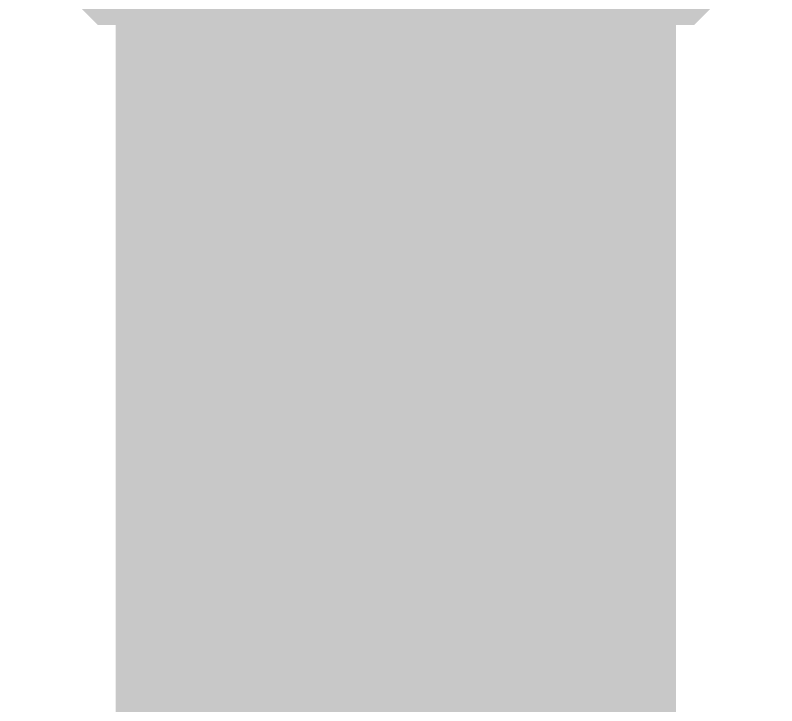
# Model space of a CAD drawing. Header units: inches. Extents: x 0 to 841, y 0 to 594.
# Drawn here: x 504.5 to 505.518, y 230.741 to 231.664 of the extents above; entities that cross this region are included whole.
import ezdxf

# ---------------------------------------------------------------- set-up
doc = ezdxf.new("R2010")
doc.units = ezdxf.units.IN
doc.layers.add('Sheet', color=255, linetype='Continuous')

msp = doc.modelspace()

# ---------------------------------------------------------------- linework, layer by layer
at = {"layer": 'Sheet'}
for points in [[(505.0087, 232.4973, 0.7493, 0.7493, 0), (505.0087, 226.9948, 0.7493, 0.7493, 0)], [(505.0087, 227.4889, 0.2997, 0.2997, 0), (505.0087, 232.4973, 0.2997, 0.2997, 0)], [(505.0087, 231.7337, 0.2997, 0.2997, 0), (504.9638, 231.7337, 0.2997, 0.2997, 0), (504.9189, 231.7337, 0.2997, 0.2997, 0), (504.8964, 231.7337, 0.2997, 0.2997, 0), (504.8515, 231.7561, 0.2997, 0.2997, 0), (504.8066, 231.7561, 0.2997, 0.2997, 0), (504.7842, 231.7786, 0.2997, 0.2997, 0), (504.7392, 231.7786, 0.2997, 0.2997, 0), (504.7168, 231.801, 0.2997, 0.2997, 0), (504.6719, 231.801, 0.2997, 0.2997, 0), (504.6494, 231.8235, 0.2997, 0.2997, 0)], [(505.0087, 231.7337, 0.2997, 0.2997, 0), (504.9638, 231.7337, 0.2997, 0.2997, 0), (504.9189, 231.7337, 0.2997, 0.2997, 0), (504.8964, 231.7337, 0.2997, 0.2997, 0), (504.8515, 231.7561, 0.2997, 0.2997, 0), (504.8066, 231.7561, 0.2997, 0.2997, 0), (504.7842, 231.7786, 0.2997, 0.2997, 0), (504.7392, 231.7786, 0.2997, 0.2997, 0), (504.7168, 231.801, 0.2997, 0.2997, 0), (504.6719, 231.801, 0.2997, 0.2997, 0), (504.6494, 231.8235, 0.2997, 0.2997, 0)], [(505.0087, 231.7337, 0.2997, 0.2997, 0), (504.9638, 231.7337, 0.2997, 0.2997, 0), (504.9189, 231.7337, 0.2997, 0.2997, 0), (504.8964, 231.7337, 0.2997, 0.2997, 0), (504.8515, 231.7561, 0.2997, 0.2997, 0), (504.8066, 231.7561, 0.2997, 0.2997, 0), (504.7842, 231.7786, 0.2997, 0.2997, 0), (504.7392, 231.7786, 0.2997, 0.2997, 0), (504.7168, 231.801, 0.2997, 0.2997, 0), (504.6719, 231.801, 0.2997, 0.2997, 0), (504.6494, 231.8235, 0.2997, 0.2997, 0)], [(505.0087, 231.7337, 0.2997, 0.2997, 0), (504.9638, 231.7337, 0.2997, 0.2997, 0), (504.9189, 231.7337, 0.2997, 0.2997, 0), (504.8964, 231.7337, 0.2997, 0.2997, 0), (504.8515, 231.7561, 0.2997, 0.2997, 0), (504.8066, 231.7561, 0.2997, 0.2997, 0), (504.7842, 231.7786, 0.2997, 0.2997, 0), (504.7392, 231.7786, 0.2997, 0.2997, 0), (504.7168, 231.801, 0.2997, 0.2997, 0), (504.6719, 231.801, 0.2997, 0.2997, 0), (504.6494, 231.8235, 0.2997, 0.2997, 0)], [(505.3681, 231.8235, 0.2997, 0.2997, 0), (505.3456, 231.801, 0.2997, 0.2997, 0), (505.3007, 231.801, 0.2997, 0.2997, 0), (505.2782, 231.7786, 0.2997, 0.2997, 0), (505.2333, 231.7786, 0.2997, 0.2997, 0), (505.2109, 231.7561, 0.2997, 0.2997, 0), (505.1659, 231.7561, 0.2997, 0.2997, 0), (505.121, 231.7337, 0.2997, 0.2997, 0), (505.0986, 231.7337, 0.2997, 0.2997, 0), (505.0536, 231.7337, 0.2997, 0.2997, 0), (505.0087, 231.7337, 0.2997, 0.2997, 0)], [(505.3681, 231.8235, 0.2997, 0.2997, 0), (505.3456, 231.801, 0.2997, 0.2997, 0), (505.3007, 231.801, 0.2997, 0.2997, 0), (505.2782, 231.7786, 0.2997, 0.2997, 0), (505.2333, 231.7786, 0.2997, 0.2997, 0), (505.2109, 231.7561, 0.2997, 0.2997, 0), (505.1659, 231.7561, 0.2997, 0.2997, 0), (505.121, 231.7337, 0.2997, 0.2997, 0), (505.0986, 231.7337, 0.2997, 0.2997, 0), (505.0536, 231.7337, 0.2997, 0.2997, 0), (505.0087, 231.7337, 0.2997, 0.2997, 0)], [(505.3681, 231.8235, 0.2997, 0.2997, 0), (505.3456, 231.801, 0.2997, 0.2997, 0), (505.3007, 231.801, 0.2997, 0.2997, 0), (505.2782, 231.7786, 0.2997, 0.2997, 0), (505.2333, 231.7786, 0.2997, 0.2997, 0), (505.2109, 231.7561, 0.2997, 0.2997, 0), (505.1659, 231.7561, 0.2997, 0.2997, 0), (505.121, 231.7337, 0.2997, 0.2997, 0), (505.0986, 231.7337, 0.2997, 0.2997, 0), (505.0536, 231.7337, 0.2997, 0.2997, 0), (505.0087, 231.7337, 0.2997, 0.2997, 0)], [(505.3681, 231.8235, 0.2997, 0.2997, 0), (505.3456, 231.801, 0.2997, 0.2997, 0), (505.3007, 231.801, 0.2997, 0.2997, 0), (505.2782, 231.7786, 0.2997, 0.2997, 0), (505.2333, 231.7786, 0.2997, 0.2997, 0), (505.2109, 231.7561, 0.2997, 0.2997, 0), (505.1659, 231.7561, 0.2997, 0.2997, 0), (505.121, 231.7337, 0.2997, 0.2997, 0), (505.0986, 231.7337, 0.2997, 0.2997, 0), (505.0536, 231.7337, 0.2997, 0.2997, 0), (505.0087, 231.7337, 0.2997, 0.2997, 0)]]:
    msp.add_lwpolyline(points, format="xyseb", dxfattribs=at)

doc.saveas('drawing.dxf')
